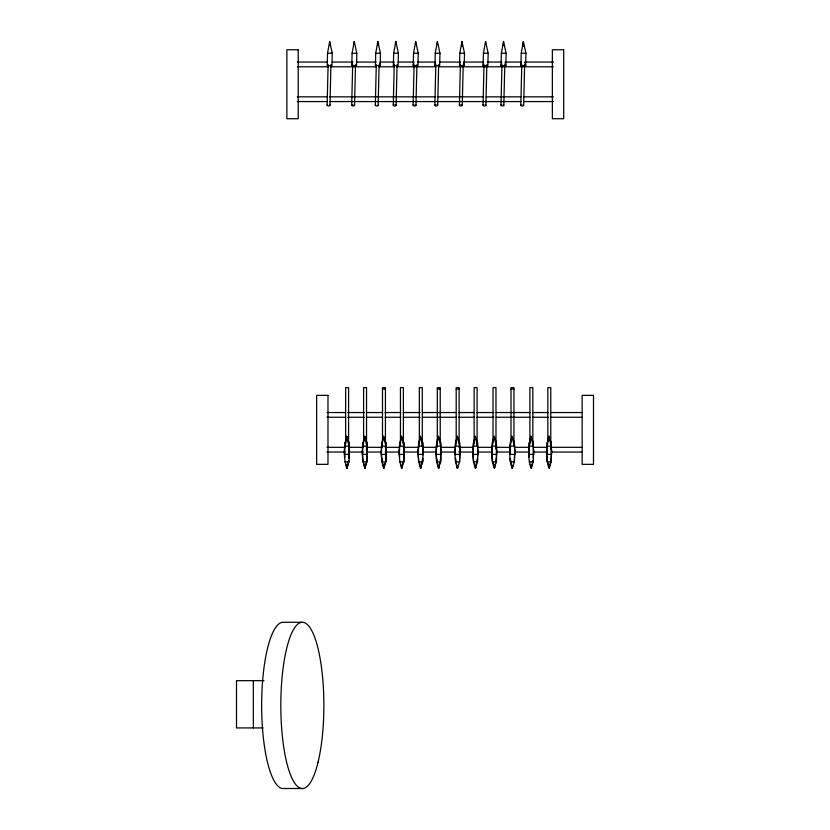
<?xml version="1.0" encoding="UTF-8"?>
<svg xmlns="http://www.w3.org/2000/svg" width="830" height="830" viewBox="0 0 830 830"><rect width="100%" height="100%" fill="white"/><g stroke="black" fill="none" stroke-linecap="round" stroke-linejoin="round"><path stroke-width="1.25" d="M327.528 53.245L327.238 65.684L331.959 65.684L332.259 53.245L329.676 41.5L327.528 53.245L332.259 53.245M327.134 105.182L328.109 64.636M329.583 45.235L329.676 41.5M329.977 105.192L330.942 64.647M351.796 65.684L352.096 53.245L354.244 41.5L356.817 53.245L356.516 65.684L351.796 65.684L352.231 63.339M351.702 105.182L352.677 64.636M354.182 43.99L354.244 41.5M354.535 105.192L355.51 64.647M375.72 53.245L375.419 65.684L380.14 65.684L380.441 53.245L377.868 41.5L375.72 53.245L380.441 53.245M375.326 105.182L376.301 64.636M377.775 45.235L377.868 41.5M378.158 105.192L379.134 64.647M393.368 65.684L393.669 53.245L395.817 41.5L398.39 53.245L398.089 65.684L393.368 65.684L393.804 63.339M393.275 105.182L394.25 64.636M395.754 43.99L395.817 41.5M396.107 105.192L397.082 64.647M413.216 65.684L413.516 53.245L415.654 41.5L418.237 53.245L417.936 65.684L413.216 65.684L413.859 62.167M413.122 105.182L414.097 64.636M415.602 43.99L415.654 41.5M415.955 105.192L416.93 64.647M434.941 65.684L435.242 53.245L437.389 41.5L439.962 53.245L439.661 65.684L434.941 65.684L435.377 63.339M434.847 105.182L435.823 64.636M437.327 43.99L437.389 41.5M437.68 105.192L438.655 64.647M459.509 65.684L459.81 53.245L461.957 41.5L464.53 53.245L464.229 65.684L459.509 65.684L460.152 62.167M459.415 105.182L460.391 64.636M461.833 46.48L461.957 41.5M462.248 105.192L463.223 64.647M483.133 65.684L483.434 53.245L485.571 41.5L488.154 53.245L487.853 65.684L483.133 65.684L483.558 63.339M483.039 105.182L484.014 64.636M485.519 43.99L485.571 41.5M485.872 105.192L486.847 64.647M501.081 65.684L501.382 53.245L503.53 41.5L506.103 53.245L505.802 65.684L501.081 65.684L501.725 62.167M500.988 105.182L501.963 64.636M503.437 45.235L503.53 41.5M503.82 105.192L504.796 64.647M520.929 65.684L521.23 53.245L523.367 41.5L525.95 53.245L525.649 65.684L520.929 65.684L521.572 62.167M520.825 105.182L521.8 64.636M523.253 46.48L523.367 41.5M523.668 105.192L524.643 64.647M349.015 458.347L349.015 442.608L346.722 436.29C343.568 446.509 343.568 457.984 346.722 468.203L349.015 461.885L349.461 450.088M362.43 450.088L362.886 461.885L366.964 461.885L366.964 442.608L364.681 436.29C361.517 446.509 361.517 457.984 364.681 468.203L366.964 461.885L367.088 455.992M367.285 452.454L367.41 450.088M386.303 450.088L385.857 461.885L383.574 468.203C380.41 457.984 380.41 446.509 383.574 436.29L385.857 442.608L385.857 461.885L381.779 461.885L381.582 454.809M404.262 450.088L403.816 461.885L401.523 468.203C398.369 457.984 398.369 446.509 401.523 436.29L403.816 442.608L403.816 461.885L399.728 461.885M422.895 454.809L422.709 442.608L420.426 436.29C417.262 446.509 417.262 457.984 420.426 468.203L422.709 461.885L423.155 450.088M436.383 454.809L436.58 461.885L440.657 461.885L440.657 442.608L438.375 436.29C435.211 446.509 435.211 457.984 438.375 468.203L440.657 461.885L441.104 450.088M460.007 450.088L459.561 461.885L457.268 468.203C454.114 457.984 454.114 446.509 457.268 436.29L459.561 442.608L460.007 450.088L459.561 461.885L455.473 461.885L455.473 458.347L457.268 468.203M477.634 455.992L477.509 442.608L475.227 436.29C472.063 446.509 472.063 457.984 475.227 468.203L477.509 461.885L477.956 450.088M491.879 450.088L492.325 461.885L496.402 461.885L496.402 442.608L494.12 436.29C490.955 446.509 490.955 457.984 494.12 468.203L496.402 461.885L496.599 454.809M496.724 452.454L496.848 450.088M514.808 450.088L514.361 461.885L512.069 468.203C508.915 457.984 508.915 446.509 512.069 436.29L514.361 442.608L514.808 450.088L514.361 461.885L510.274 461.885L510.274 458.347L512.069 468.203M533.254 458.347L533.254 442.608L530.972 436.29C527.807 446.509 527.807 457.984 530.972 468.203L533.254 461.885L533.7 450.088M546.679 450.088L547.126 461.885L551.203 461.885L551.203 442.608L548.921 436.29C545.756 446.509 545.756 457.984 548.921 468.203L551.203 461.885L551.338 455.992M551.525 452.454L551.649 450.088M346.722 436.29L344.927 446.135L344.481 454.404L349.461 454.404L349.015 442.608M347.22 468.203L348.558 460.712M364.681 436.29L362.886 446.135L362.43 454.404L367.41 454.404L366.964 442.608M365.169 468.203L366.061 463.067M366.518 460.712L366.964 458.347M383.574 436.29L381.779 446.135L381.333 454.404L386.303 454.404L385.857 442.608M384.062 468.203L384.964 463.067M401.523 436.29L399.728 446.135L399.282 454.404L404.262 454.404L403.816 442.608M402.021 468.203L403.141 461.885M420.426 436.29L418.631 446.135L418.175 454.404L423.155 454.404L422.709 442.608M420.914 468.203L422.709 458.347L422.709 461.885L418.631 461.885L418.175 450.088M438.375 436.29L436.58 446.135L436.134 454.404L441.104 454.404L440.657 442.608M438.863 468.203L439.765 463.067M440.211 460.712L440.657 458.347M457.268 436.29L455.473 446.135L455.027 454.404L460.007 454.404L459.561 442.608M457.766 468.203L458.212 465.423M475.227 436.29L473.432 446.135L472.976 454.404L477.956 454.404L477.509 442.608M475.715 468.203L477.509 458.347L477.509 461.885L473.432 461.885L472.976 450.088M494.12 436.29L492.325 446.135L491.879 454.404L496.848 454.404L496.402 442.608M494.607 468.203L495.51 463.067M495.956 460.712L496.402 458.347M512.069 436.29L510.274 446.135L509.828 454.404L514.808 454.404L514.361 442.608M512.567 468.203L513.013 465.423M530.972 436.29L529.177 446.135L528.72 454.404L533.7 454.404L533.254 442.608M531.459 468.203L532.808 460.712M548.921 436.29L547.126 446.135L546.679 454.404L551.649 454.404L551.203 442.608M549.408 468.203L550.311 463.067M550.757 460.712L551.203 458.347M352.096 53.245L356.817 53.245M393.669 53.245L398.39 53.245M413.516 53.245L418.237 53.245M435.242 53.245L439.962 53.245M459.81 53.245L464.53 53.245M483.434 53.245L488.154 53.245M501.382 53.245L506.103 53.245M521.23 53.245L525.95 53.245M297.296 62.063L327.051 62.063M332.228 62.063L352.916 62.063M356.796 62.063L376.208 62.063M380.088 62.063L394.312 62.063M398.193 62.063L413.714 62.063M417.594 62.063L435.709 62.063M439.589 62.063L460.276 62.063M464.157 62.063L483.568 62.063M487.449 62.063L501.673 62.063M505.553 62.063L521.074 62.063M524.954 62.063L553.413 62.063M297.296 66.794L328.348 66.794M330.931 66.794L376.208 66.794M378.791 66.794L394.312 66.794M396.896 66.794L435.709 66.794M438.292 66.794L553.413 66.794M297.296 96.84L327.051 96.84M329.635 96.84L435.709 96.84M438.292 96.84L483.568 96.84M486.152 96.84L521.074 96.84M523.657 96.84L553.413 96.84M297.296 101.571L327.051 101.571M329.635 101.571L521.074 101.571M523.657 101.571L553.413 101.571M382.495 389.114L385.431 389.114M437.296 389.114L440.232 389.114M456.199 389.114L459.135 389.114M511 389.114L513.936 389.114M326.947 412.541L345.052 412.541M347.646 412.541L364.453 412.541M367.047 412.541L382.568 412.541M385.151 412.541L400.672 412.541M403.266 412.541L420.073 412.541M422.667 412.541L456.293 412.541M458.886 412.541L474.407 412.541M476.991 412.541L493.809 412.541M496.392 412.541L530.028 412.541M532.611 412.541L548.132 412.541M550.715 412.541L581.768 412.541M326.947 417.262L345.052 417.262M347.646 417.262L364.453 417.262M367.047 417.262L382.568 417.262M385.151 417.262L400.672 417.262M403.266 417.262L420.073 417.262M422.667 417.262L456.293 417.262M458.886 417.262L474.407 417.262M476.991 417.262L493.809 417.262M496.392 417.262L530.028 417.262M532.611 417.262L548.132 417.262M550.715 417.262L581.768 417.262M346.722 436.715L349.015 446.135L344.927 446.135L344.927 442.608M364.681 436.715L366.964 446.135L362.886 446.135L362.886 442.608M383.574 436.715L385.857 446.135L381.779 446.135L381.779 442.608M401.523 436.715L403.816 446.135L399.728 446.135L399.728 442.608M420.426 436.715L422.709 446.135L418.631 446.135L418.631 442.608M438.375 436.715L440.657 446.135L436.58 446.135L436.58 442.608M457.268 436.715L459.561 446.135L455.473 446.135L455.473 442.608M475.227 436.715L477.509 446.135L473.432 446.135L473.432 442.608M494.12 436.715L496.402 446.135L492.325 446.135L492.325 442.608M512.069 436.715L514.361 446.135L510.274 446.135L510.274 442.608M530.972 436.715L533.254 446.135L529.177 446.135L529.177 442.608M548.921 436.715L551.203 446.135L547.126 446.135L547.126 442.608M326.947 447.318L345.052 447.318M348.932 447.318L363.167 447.318M367.047 447.318L382.568 447.318M385.151 447.318L399.386 447.318M403.266 447.318L418.787 447.318M422.667 447.318L436.891 447.318M440.772 447.318L455.006 447.318M458.886 447.318L473.11 447.318M478.288 447.318L492.512 447.318M496.392 447.318L510.626 447.318M514.507 447.318L528.731 447.318M533.908 447.318L546.835 447.318M550.715 447.318L581.768 447.318M326.947 452.039L345.052 452.039M348.932 452.039L363.167 452.039M367.047 452.039L381.271 452.039M385.151 452.039L399.386 452.039M403.266 452.039L418.787 452.039M422.667 452.039L435.605 452.039M440.772 452.039L455.006 452.039M458.886 452.039L473.11 452.039M478.288 452.039L492.512 452.039M496.392 452.039L510.626 452.039M514.507 452.039L528.731 452.039M533.908 452.039L546.835 452.039M552.012 452.039L581.768 452.039M344.927 461.885L349.015 461.885M529.177 461.885L533.254 461.885M346.048 464.24L347.22 467.778M363.779 463.067L365.169 467.778M382.682 463.067L384.062 467.778M400.849 464.24L402.021 467.778M419.306 461.885L420.914 467.778M437.472 463.067L438.863 467.778M474.106 461.885L475.715 467.778M493.228 463.067L494.607 467.778M530.297 464.24L531.459 467.778M548.018 463.067L549.408 467.778M301.695 622.282L282.532 622.282A83.145 21.518 -90 0 0 261.668 707.907A83.145 21.518 -90 0 0 283.829 788.5L302.992 788.5M263.982 680.673L236.509 680.673L236.509 727.92L263.079 727.92M524.871 62.167L525.649 65.684M505.034 62.167L505.802 65.684M463.462 62.167L464.229 65.684M379.632 63.339L380.14 65.684M436.58 458.347L437.026 460.712M381.779 458.347L382.225 460.712M528.72 450.088L529.115 457.174M509.828 450.088L510.025 453.626M455.027 450.088L455.286 454.809M399.282 450.088L399.666 457.174M344.481 450.088L344.865 457.174M550.778 449.103L550.778 387.641L547.841 387.641L547.841 441.602M532.829 444.164L532.829 387.641L529.893 387.641L529.893 444.164M513.936 442.888L513.936 387.641L511 387.641L511 441.602M495.977 449.103L495.977 387.641L493.041 387.641L493.041 441.602M477.084 445.451L477.084 387.641L474.148 387.641L474.148 442.888M459.135 442.888L459.135 387.641L456.199 387.641L456.199 441.602M440.232 441.602L440.232 387.641L437.296 387.641L437.296 441.602M422.283 446.727L422.283 387.641L419.347 387.641L419.347 442.888M403.39 442.888L403.39 387.641L400.454 387.641L400.454 444.164M385.431 441.602L385.431 387.641L382.495 387.641L382.495 441.602M366.538 449.103L366.538 387.641L363.602 387.641L363.602 441.602M348.59 442.888L348.59 387.641L345.654 387.641L345.654 444.164M253.337 680.673L253.337 727.92M329.915 104.985A1.421 0.799 1.4 0 1 328.213 105.96A1.421 0.799 1.4 0 1 327.528 104.611M354.099 104.622A1.421 0.799 1.4 0 1 354.057 105.804A1.421 0.799 1.4 0 1 351.982 105.638A1.421 0.799 1.4 0 1 352.387 104.487M395.381 104.487A1.421 0.799 1.4 0 1 395.796 105.711A1.421 0.799 1.4 0 1 393.627 105.701A1.421 0.799 1.4 0 1 393.96 104.487M415.519 104.622A1.421 0.799 1.4 0 1 415.467 105.804A1.421 0.799 1.4 0 1 413.392 105.638A1.421 0.799 1.4 0 1 413.797 104.487M378.107 104.985A1.421 0.799 1.4 0 1 376.581 105.981A1.421 0.799 1.4 0 1 375.502 104.777M436.954 104.487A1.421 0.799 1.4 0 1 437.441 105.649A1.421 0.799 1.4 0 1 435.377 105.794A1.421 0.799 1.4 0 1 435.242 104.611M461.812 104.622A1.421 0.799 1.4 0 1 461.771 105.804A1.421 0.799 1.4 0 1 459.685 105.638A1.421 0.799 1.4 0 1 460.1 104.487M485.135 104.487A1.421 0.799 1.4 0 1 485.633 105.649A1.421 0.799 1.4 0 1 483.568 105.794A1.421 0.799 1.4 0 1 483.434 104.611M503.385 104.622A1.421 0.799 1.4 0 1 503.343 105.804A1.421 0.799 1.4 0 1 501.258 105.638A1.421 0.799 1.4 0 1 501.673 104.487M523.222 104.622A1.421 0.799 1.4 0 1 523.18 105.804A1.421 0.799 1.4 0 1 521.105 105.638A1.421 0.799 1.4 0 1 521.51 104.487M298.209 49.759L286.869 49.759L286.869 118.732L298.209 118.732L298.209 49.759M563.705 49.759L552.365 49.759L552.365 118.732L563.705 118.732L563.705 49.759M327.985 395.37L316.655 395.37L316.655 464.344L327.985 464.344L327.985 395.37M593.491 395.37L582.152 395.37L582.152 464.344L593.491 464.344L593.491 395.37M318.014 762.386A83.145 21.518 -90 0 0 307.287 624.471A83.145 21.518 -90 0 0 281.733 729.331A83.145 21.518 -90 0 0 318.014 762.386"/></g></svg>
